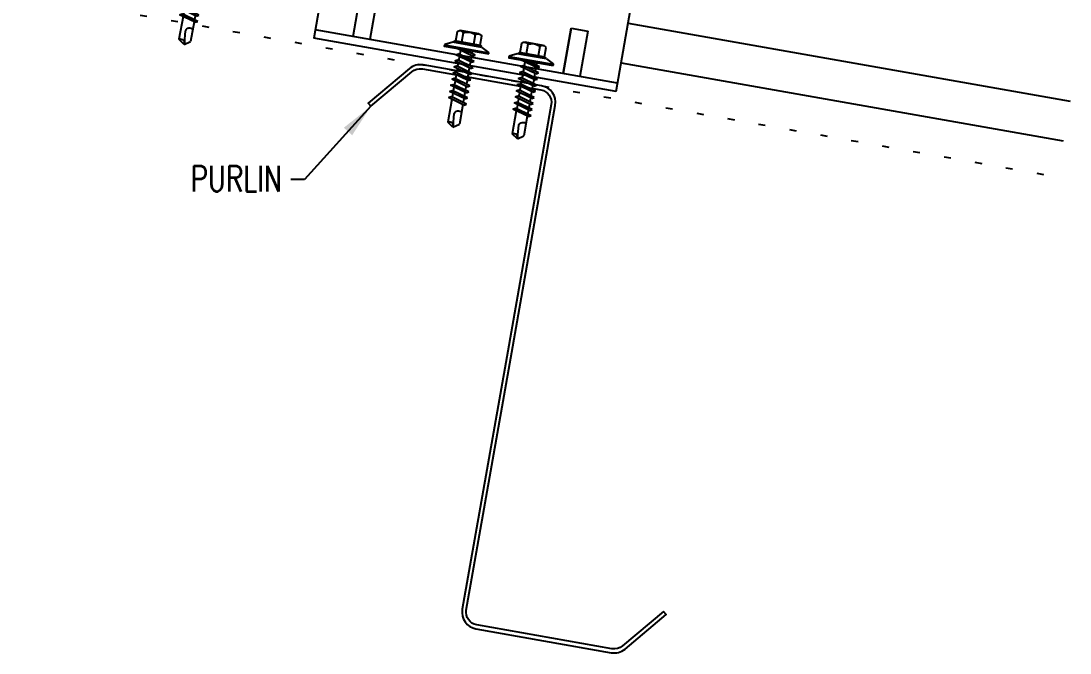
# Model space of a CAD drawing. Extents: x 0.5 to 45.3, y 10.2 to 35.8.
# Drawn here: x 27.3 to 42.67, y 12.82 to 22.07 of the extents above; entities that cross this region are included whole.
import ezdxf
from ezdxf.enums import TextEntityAlignment as Align

# ---------------------------------------------------------------- set-up
doc = ezdxf.new("R2010")
doc.units = 0
doc.header["$LTSCALE"] = 4
doc.header["$MEASUREMENT"] = 0
doc.linetypes.add('ACAD_ISO07W100', pattern=[3, 0, -3])
doc.layers.get('0').update_dxf_attribs({"linetype": 'CONTINUOUS'})
for name, color, linetype in [('CLIP', 5, 'CONTINUOUS'), ('DIM', 2, 'CONTINUOUS'), ('FASTENER', 9, 'CONTINUOUS'), ('PANEL', 11, 'CONTINUOUS'), ('STLA', 10, 'CONTINUOUS'), ('TEXT', 2, 'CONTINUOUS')]:
    doc.layers.add(name, color=color, linetype=linetype)
doc.styles.add('TEXT1', font='ROMANS.shx', dxfattribs={"width": 0.75, "height": 0.375})
doc.dimstyles.new('DETAIL$7', dxfattribs={"dimscale": 4, "dimtxt": 0.09375, "dimasz": 0.125, "dimexe": 0.0625, "dimexo": 0.125, "dimgap": 0.0625, "dimtad": 1, "dimdec": 4, "dimzin": 3, "dimdsep": 46, "dimlunit": 4, "dimtxsty": 'TEXT1', "dimblk": 'ARCHTICK', "dimcen": 0.0625, "dimclrd": 7, "dimclre": 7, "dimclrt": 2, "dimadec": 0, "dimazin": 0, "dimtfac": 1, "dimtdec": 4, "dimtmove": 0, "dimatfit": 3, "dimfxl": 0, "dimfrac": 2, "dimtolj": 1, "dimtzin": 3, "dimarcsym": 0})

# ---------------------------------------------------------------- blocks, each defined once
blk = doc.blocks.new('FZ7')
at = {"layer": 'FASTENER'}
for p, q in [((-0.161, 0.337), (0.161, 0.337)), ((-0.224, 0.171), (0.215, 0.171)), ((-0.215, 0.305), (-0.215, 0.171)), ((-0.107, 0.305), (-0.107, 0.171)), ((0.107, 0.305), (0.107, 0.171)), ((0.215, 0.305), (0.215, 0.171)), ((-0.324, 0.071), (-0.324, 0.037)), ((-0.324, 0.037), (0.324, 0.037)), ((-0.139, -0.016), (0.046, 0.037)), ((-0.104, -0.036), (0.139, 0.033)), ((-0.086, 0.037), (-0.086, -0.001)), ((-0.086, 0.037), (0.086, 0.037)), ((0.086, 0.037), (0.133, 0.037)), ((0.086, 0.018), (0.086, -0.042)), ((0.139, 0.033), (0.133, 0.037)), ((0.324, 0.071), (0.324, 0.037)), ((-0.104, -0.036), (-0.139, -0.016)), ((-0.139, -0.107), (0.104, -0.038)), ((-0.104, -0.127), (-0.139, -0.107)), ((-0.139, -0.198), (0.104, -0.128)), ((-0.104, -0.127), (0.139, -0.058)), ((-0.104, -0.218), (0.139, -0.149)), ((-0.086, -0.031), (-0.086, -0.092)), ((-0.086, -0.122), (-0.086, -0.183)), ((0.086, -0.073), (0.086, -0.133)), ((0.139, -0.058), (0.104, -0.038)), ((0.139, -0.149), (0.104, -0.128)), ((-0.104, -0.218), (-0.139, -0.198)), ((-0.139, -0.289), (0.104, -0.219)), ((-0.104, -0.309), (-0.139, -0.289)), ((-0.104, -0.309), (0.139, -0.239)), ((-0.086, -0.213), (-0.086, -0.274)), ((-0.086, -0.304), (-0.086, -0.364)), ((0.086, -0.164), (0.086, -0.224)), ((0.086, -0.255), (0.086, -0.315)), ((0.139, -0.239), (0.104, -0.219)), ((-0.139, -0.38), (0.104, -0.31)), ((-0.104, -0.4), (-0.139, -0.38)), ((-0.139, -0.47), (0.104, -0.401)), ((-0.104, -0.4), (0.139, -0.33)), ((-0.104, -0.491), (0.139, -0.421)), ((-0.086, -0.395), (-0.086, -0.455)), ((0.086, -0.345), (0.086, -0.406)), ((0.086, -0.436), (0.086, -0.497)), ((0.139, -0.33), (0.104, -0.31)), ((0.139, -0.421), (0.104, -0.401)), ((-0.104, -0.491), (-0.139, -0.47)), ((-0.139, -0.561), (0.104, -0.492)), ((-0.104, -0.581), (-0.139, -0.561)), ((-0.139, -0.652), (0.104, -0.583)), ((-0.104, -0.581), (0.139, -0.512)), ((-0.104, -0.672), (0.139, -0.603)), ((-0.086, -0.486), (-0.086, -0.546)), ((-0.086, -0.577), (-0.086, -0.637)), ((0.086, -0.527), (0.086, -0.588)), ((0.139, -0.512), (0.104, -0.492)), ((0.139, -0.603), (0.104, -0.583)), ((-0.104, -0.672), (-0.139, -0.652)), ((-0.139, -0.743), (0.104, -0.674)), ((-0.104, -0.763), (-0.139, -0.743)), ((-0.139, -0.834), (0.104, -0.765)), ((-0.104, -0.763), (0.139, -0.694)), ((-0.086, -0.667), (-0.086, -0.728)), ((-0.086, -0.758), (-0.086, -0.819)), ((0.086, -0.618), (0.086, -0.679)), ((0.086, -0.709), (0.086, -0.77)), ((0.139, -0.694), (0.104, -0.674)), ((0.139, -0.785), (0.104, -0.765)), ((-0.104, -0.854), (-0.139, -0.834)), ((-0.139, -0.925), (0.104, -0.856)), ((-0.104, -0.854), (0.139, -0.785)), ((-0.104, -0.945), (0.139, -0.876)), ((-0.086, -0.849), (-0.086, -0.91)), ((0.086, -0.8), (0.086, -0.861)), ((0.086, -0.891), (0.086, -1.232)), ((0.139, -0.876), (0.104, -0.856)), ((-0.104, -0.945), (-0.139, -0.925)), ((-0.086, -0.94), (-0.086, -1.232)), ((-0.002, -1.277), (0.014, -1.091)), ((0, -1.293), (-0.086, -1.232)), ((0, -1.293), (0.086, -1.232))]:
    blk.add_line(p, q, dxfattribs=at)
for centre, radius, start, end in [((-0.161, 0.274), 0.0628, 29.8754, 150.1246), ((0, 0.141), 0.196, 56.9974, 123.0026), ((0.161, 0.274), 0.0628, 29.8754, 150.1246), ((-0.224, 0.071), 0.1, 90, 180), ((0.224, 0.071), 0.1, 0, 90), ((-0.046, -1.102), 0.0615, 11.1445, 130.906), ((0.054, -1.278), 0.0563, 55.4585, 194.8454)]:
    blk.add_arc(centre, radius, start, end, dxfattribs=at)
blk = doc.blocks.new('A$C53A16981')
at = {"layer": 'FASTENER', "rotation": 9.999999999999451}
blk.add_blockref('FZ7', (0.332, 1.273), dxfattribs=at)
blk = doc.blocks.new('MB_DW1')
at = {"layer": 'FASTENER'}
for p, q in [((-0.181, 0.276), (-0.181, 0.137)), ((-0.135, 0.302), (0.135, 0.302)), ((-0.089, 0.276), (-0.089, 0.137)), ((0.089, 0.276), (0.089, 0.137)), ((0.181, 0.276), (0.181, 0.137)), ((-0.217, 0.114), (-0.326, 0.059)), ((-0.326, 0.059), (-0.326, 0.049)), ((-0.326, 0.049), (0.326, 0.049)), ((-0.217, 0.114), (0.217, 0.114)), ((-0.193, 0.137), (0.193, 0.137)), ((-0.193, 0.119), (0.193, 0.119)), ((-0.181, 0.137), (0.181, 0.137)), ((-0.139, -0.016), (0.046, 0.037)), ((-0.104, -0.036), (0.139, 0.033)), ((-0.086, 0.037), (-0.086, -0.001)), ((-0.086, 0.037), (0.086, 0.037)), ((0.086, 0.037), (0.133, 0.037)), ((0.086, 0.018), (0.086, -0.042)), ((0.139, 0.033), (0.133, 0.037)), ((0.217, 0.114), (0.326, 0.059)), ((0.326, 0.059), (0.326, 0.049)), ((-0.104, -0.036), (-0.139, -0.016)), ((-0.139, -0.107), (0.104, -0.038)), ((-0.104, -0.127), (-0.139, -0.107)), ((-0.139, -0.198), (0.104, -0.128)), ((-0.104, -0.127), (0.139, -0.058)), ((-0.104, -0.218), (0.139, -0.149)), ((-0.086, -0.031), (-0.086, -0.092)), ((-0.086, -0.122), (-0.086, -0.183)), ((0.086, -0.073), (0.086, -0.133)), ((0.139, -0.058), (0.104, -0.038)), ((0.139, -0.149), (0.104, -0.128)), ((-0.104, -0.218), (-0.139, -0.198)), ((-0.139, -0.289), (0.104, -0.219)), ((-0.104, -0.309), (-0.139, -0.289)), ((-0.104, -0.309), (0.139, -0.239)), ((-0.086, -0.213), (-0.086, -0.274)), ((-0.086, -0.304), (-0.086, -0.364)), ((0.086, -0.164), (0.086, -0.224)), ((0.086, -0.255), (0.086, -0.315)), ((0.139, -0.239), (0.104, -0.219)), ((-0.139, -0.38), (0.104, -0.31)), ((-0.104, -0.4), (-0.139, -0.38)), ((-0.139, -0.47), (0.104, -0.401)), ((-0.104, -0.4), (0.139, -0.33)), ((-0.104, -0.491), (0.139, -0.421)), ((-0.086, -0.395), (-0.086, -0.455)), ((0.086, -0.345), (0.086, -0.406)), ((0.086, -0.436), (0.086, -0.497)), ((0.139, -0.33), (0.104, -0.31)), ((0.139, -0.421), (0.104, -0.401)), ((-0.104, -0.491), (-0.139, -0.47)), ((-0.139, -0.561), (0.104, -0.492)), ((-0.104, -0.581), (-0.139, -0.561)), ((-0.139, -0.652), (0.104, -0.583)), ((-0.104, -0.581), (0.139, -0.512)), ((-0.104, -0.672), (0.139, -0.603)), ((-0.086, -0.486), (-0.086, -0.546)), ((-0.086, -0.577), (-0.086, -0.637)), ((0.086, -0.527), (0.086, -0.588)), ((0.139, -0.512), (0.104, -0.492)), ((0.139, -0.603), (0.104, -0.583)), ((-0.104, -0.672), (-0.139, -0.652)), ((-0.139, -0.743), (0.104, -0.674)), ((-0.104, -0.763), (-0.139, -0.743)), ((-0.104, -0.763), (0.139, -0.694)), ((-0.086, -0.667), (-0.086, -0.728)), ((-0.086, -0.758), (-0.086, -1.05)), ((0.086, -0.618), (0.086, -0.679)), ((0.086, -0.709), (0.086, -1.05)), ((0.139, -0.694), (0.104, -0.674)), ((-0.002, -1.095), (0.014, -0.909)), ((0, -1.111), (-0.086, -1.05)), ((0, -1.111), (0.086, -1.05))]:
    blk.add_line(p, q, dxfattribs=at)
blk.add_lwpolyline([(-0.331, 0.037), (-0.331, 0.049), (0.331, 0.049), (0.331, 0.037)], close=True, dxfattribs=at)
for centre, radius, start, end in [((-0.135, 0.25), 0.0527, 29.8754, 150.1246), ((0, 0.138), 0.164, 56.9974, 123.0026), ((0.135, 0.25), 0.0527, 29.8754, 150.1246), ((-0.193, 0.128), 0.00894, 90, 270), ((0.193, 0.128), 0.00894, 270, 90), ((-0.046, -0.921), 0.0615, 11.1445, 130.906), ((0.054, -1.097), 0.0563, 55.4585, 194.8454)]:
    blk.add_arc(centre, radius, start, end, dxfattribs=at)
blk = doc.blocks.new('A$C53AF356D')
at = {"layer": 'CLIP'}
for p, q in [((-1.682, 1.657), (0.471, 2.036)), ((0.471, 2.036), (0.843, -0.076)), ((-1.31, -0.455), (-1.682, 1.657)), ((0.631, 1.131), (1.812, 1.339)), ((1.812, 1.339), (2.22, -0.974)), ((0.685, 0.823), (1.293, 0.93)), ((-2.619, 0.558), (-1.523, 0.751)), ((0.728, 0.577), (1.337, 0.684)), ((-2.211, -1.755), (-2.619, 0.558)), ((-2.068, 0.338), (-1.468, 0.443)), ((-2.025, 0.091), (-1.425, 0.197)), ((-1.31, -0.455), (0.843, -0.076)), ((1.526, -0.285), (1.28, -0.329)), ((1.643, -0.948), (1.526, -0.285)), ((1.28, -0.329), (1.397, -0.992)), ((-2.233, -1.632), (2.199, -0.85)), ((-1.551, -0.828), (-1.797, -0.871)), ((-1.797, -0.871), (-1.681, -1.534)), ((-1.551, -0.828), (-1.434, -1.491)), ((-1.434, -1.491), (-1.551, -0.828)), ((-2.211, -1.755), (2.22, -0.974))]:
    blk.add_line(p, q, dxfattribs=at)
for centre in [(0.107, 0.584), (-0.843, 0.417), (-0.271, 0.021)]:
    blk.add_circle(centre, 0.165, dxfattribs=at)
for centre, start, end in [((1.306, 0.806), 280, 100), ((-2.046, 0.215), 100, 280)]:
    blk.add_arc(centre, 0.125, start, end, dxfattribs=at)
blk = doc.blocks.new('_ArchTick')
at = {"color": 0, "linetype": 'ByBlock', "const_width": 0.15}
blk.add_lwpolyline([(-0.5, -0.5), (0.5, 0.5)], dxfattribs=at)

msp = doc.modelspace()

# ---------------------------------------------------------------- linework, layer by layer
at = {"layer": 'PANEL'}
msp.add_line((36.20136, 22.04334), (42.67447, 20.90196), dxfattribs=at)
msp.add_lwpolyline([(36.0989, 21.46231), (42.57201, 20.32092)], dxfattribs=at)
at = {"layer": 'STLA'}
msp.add_lwpolyline([(36.71692, 13.42559), (36.11582, 12.92121, -0.22169466), (35.96274, 12.88019), (33.98093, 13.22964, -0.41421356), (33.82884, 13.44685), (34.48049, 17.14254), (35.13214, 20.83822, 0.41421356), (34.93154, 21.12471), (33.19593, 21.43074, 0.22169466), (32.99402, 21.37664), (32.39292, 20.87226), (32.43136, 20.82645), (33.03246, 21.33083, -0.22169466), (33.18554, 21.37185), (34.92115, 21.06582, -0.41421356), (35.07324, 20.84861), (34.42159, 17.15292), (33.76995, 13.45723, 0.41421356), (33.97054, 13.17075), (35.95235, 12.8213, 0.22169466), (36.15426, 12.8754), (36.75536, 13.37978)], format="xyb", close=True, dxfattribs=at)
at = {"layer": 'TEXT', "linetype": 'ACAD_ISO07W100', "ltscale": 0.03}
msp.add_line((23.16165, 23.20006), (42.48804, 19.79229), dxfattribs=at)

# ---------------------------------------------------------------- block references
at = {"layer": 'CLIP', "xscale": -1}
msp.add_blockref('A$C53AF356D', (33.81316, 22.79567), dxfattribs=at)
at = {"layer": 'FASTENER', "xscale": -1}
msp.add_blockref('A$C53A16981', (30.24964, 21.73084), dxfattribs=at)
at = {"layer": 'FASTENER', "xscale": -1, "rotation": 350.0000000000001}
for p in [(33.82459, 21.61259), (34.76948, 21.4427)]:
    msp.add_blockref('MB_DW1', p, dxfattribs=at)

# ---------------------------------------------------------------- texts
at = {"layer": 'TEXT', "style": 'TEXT1', "width": 0.75}
msp.add_text('PURLIN', height=0.375, dxfattribs=at).set_placement((31.12627, 19.57815), align=Align.RIGHT)

# ---------------------------------------------------------------- leaders
at = {"layer": 'DIM'}
msp.add_leader([(32.43136, 20.82645), (31.45885, 19.75259), (31.25547, 19.75259)], dimstyle='DETAIL$7', dxfattribs=at)

doc.saveas('drawing.dxf')
